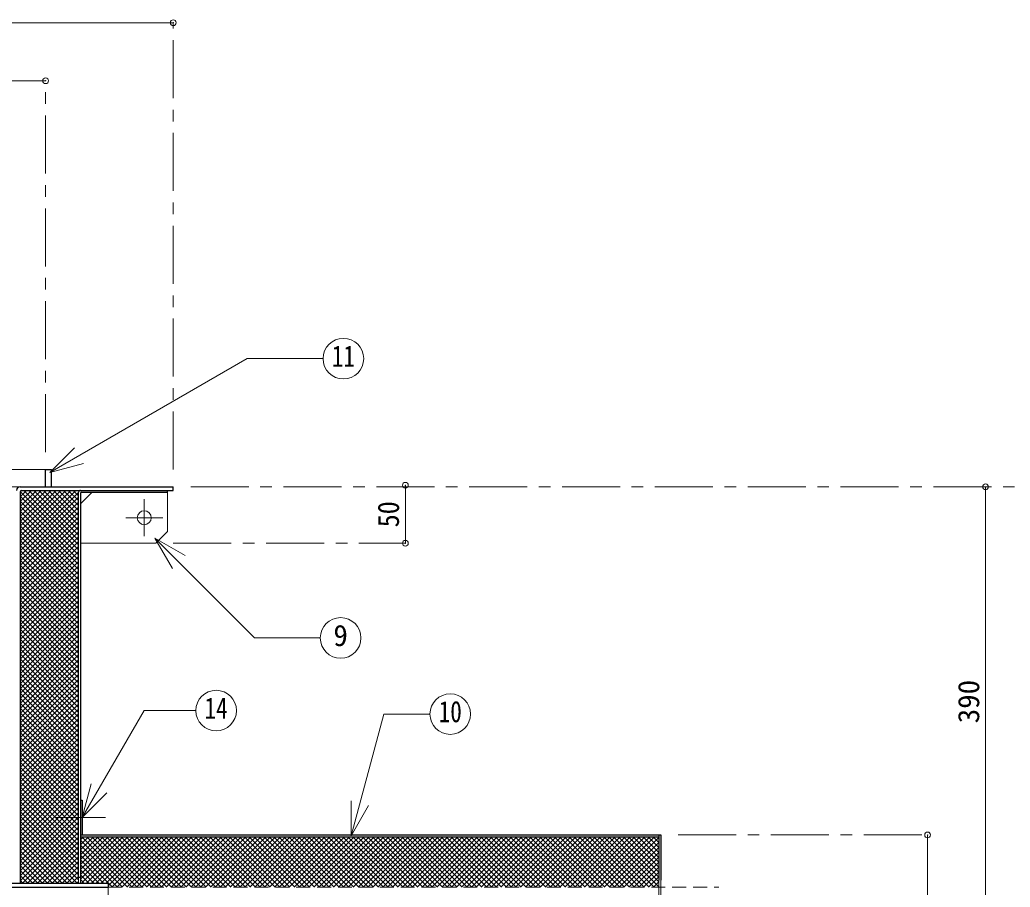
# Model space of a CAD drawing. Units: millimetres at full size, sheet at 1:10. Extents: x -2114 to 1936, y -1399 to 1411.
# Drawn here: x -363 to 490, y -424 to 324 of the extents above; entities that cross this region are included whole.
import ezdxf
from ezdxf.enums import TextEntityAlignment as Align

# ---------------------------------------------------------------- set-up
doc = ezdxf.new("R2010")
doc.units = ezdxf.units.MM
doc.header["$LTSCALE"] = 10
doc.header["$PDMODE"] = 32
doc.header["$PDSIZE"] = 5
doc.linetypes.add('CHAIN1', pattern=[8, 5, -1, 1, -1])
doc.linetypes.add('DASHED1', pattern=[1.8, 1.2, -0.6])
doc.layers.add('0-0_ﾚｲﾔ1', color=4, linetype='Continuous', lineweight=9)
doc.styles.add('ＭＳ ゴシック', font='')
doc.styles.get('ＭＳ ゴシック').set_extended_font_data('MS Gothic')

msp = doc.modelspace()

# ---------------------------------------------------------------- linework, layer by layer
at = {"layer": '0-0_ﾚｲﾔ1'}
for p, q in [((-1200.92, 321.36), (-230.92, 321.36)), ((-340.92, 271.36), (-1090.92, 271.36)), ((-1090.92, -63.64), (-340.92, -63.64)), ((-1068.92, -78.64), (-362.92, -78.64)), ((-362.92, -129.58), (-314.98, -81.64)), ((-362.92, -125.33), (-319.22, -81.64)), ((-362.92, -121.09), (-323.47, -81.64)), ((-362.92, -116.85), (-327.71, -81.64)), ((-362.92, -112.61), (-331.95, -81.64)), ((-362.92, -108.36), (-336.19, -81.64)), ((-362.92, -104.12), (-340.44, -81.64)), ((-362.92, -99.88), (-344.68, -81.64)), ((-362.92, -95.64), (-348.92, -81.64)), ((-362.92, -91.39), (-353.17, -81.64)), ((-362.92, -87.15), (-357.41, -81.64)), ((-362.92, -133.82), (-312.52, -83.42)), ((-362.9, -82.89), (-361.67, -81.66)), ((-362.84, -82.64), (-312.52, -132.96)), ((-359.6, -81.64), (-312.52, -128.71)), ((-355.36, -81.64), (-312.52, -124.47)), ((-351.11, -81.64), (-312.52, -120.23)), ((-346.87, -81.64), (-312.52, -115.98)), ((-342.63, -81.64), (-312.52, -111.74)), ((-338.39, -81.64), (-312.52, -107.5)), ((-334.14, -81.64), (-312.52, -103.26)), ((-329.9, -81.64), (-312.52, -99.01)), ((-325.66, -81.64), (-312.52, -94.77)), ((-321.41, -81.64), (-312.52, -90.53)), ((-317.17, -81.64), (-312.52, -86.29)), ((-312.93, -81.64), (-312.24, -82.33)), ((-30.92, -77.24), (-30.92, -127.24)), ((469.08, -78.64), (469.08, -468.64)), ((-362.92, -86.8), (-312.52, -137.2)), ((-362.92, -138.06), (-312.52, -87.66)), ((-362.92, -91.04), (-312.52, -141.44)), ((-362.92, -142.3), (-312.52, -91.9)), ((-362.92, -95.28), (-312.52, -145.68)), ((-362.92, -146.55), (-312.52, -96.15)), ((-362.92, -99.53), (-312.52, -149.93)), ((-362.92, -150.79), (-312.52, -100.39)), ((-362.92, -103.77), (-312.52, -154.17)), ((-362.92, -155.03), (-312.52, -104.63)), ((-362.92, -108.01), (-312.52, -158.41)), ((-362.92, -159.28), (-312.52, -108.88)), ((-362.92, -112.25), (-312.52, -162.65)), ((-362.92, -163.52), (-312.52, -113.12)), ((-362.92, -116.5), (-312.52, -166.9)), ((-362.92, -167.76), (-312.52, -117.36)), ((-362.92, -120.74), (-312.52, -171.14)), ((-362.92, -172), (-312.52, -121.6)), ((-362.92, -124.98), (-312.52, -175.38)), ((-362.92, -176.25), (-312.52, -125.85)), ((-362.92, -129.22), (-312.52, -179.62)), ((-362.92, -180.49), (-312.52, -130.09)), ((-362.92, -133.47), (-312.52, -183.87)), ((-362.92, -184.73), (-312.52, -134.33)), ((-362.92, -137.71), (-312.52, -188.11)), ((-362.92, -188.97), (-312.52, -138.57)), ((-362.92, -141.95), (-312.52, -192.35)), ((-362.92, -193.22), (-312.52, -142.82)), ((-362.92, -146.2), (-312.52, -196.6)), ((-362.92, -197.46), (-312.52, -147.06)), ((-362.92, -150.44), (-312.52, -200.84)), ((-362.92, -201.7), (-312.52, -151.3)), ((-362.92, -154.68), (-312.52, -205.08)), ((-362.92, -205.94), (-312.52, -155.54)), ((-362.92, -158.92), (-312.52, -209.32)), ((-362.92, -210.19), (-312.52, -159.79)), ((-362.92, -163.17), (-312.52, -213.57)), ((-362.92, -214.43), (-312.52, -164.03)), ((-362.92, -167.41), (-312.52, -217.81)), ((-362.92, -218.67), (-312.52, -168.27)), ((-362.92, -171.65), (-312.52, -222.05)), ((-362.92, -222.91), (-312.52, -172.51)), ((-362.92, -175.89), (-312.52, -226.29)), ((-362.92, -227.16), (-312.52, -176.76)), ((-362.92, -180.14), (-312.52, -230.54)), ((-362.92, -231.4), (-312.52, -181)), ((-362.92, -184.38), (-312.52, -234.78)), ((-362.92, -235.64), (-312.52, -185.24)), ((-362.92, -188.62), (-312.52, -239.02)), ((-362.92, -239.89), (-312.52, -189.49)), ((-362.92, -192.86), (-312.52, -243.26)), ((-362.92, -244.13), (-312.52, -193.73)), ((-362.92, -197.11), (-312.52, -247.51)), ((-362.92, -248.37), (-312.52, -197.97)), ((-362.92, -201.35), (-312.52, -251.75)), ((-362.92, -252.61), (-312.52, -202.21)), ((-362.92, -205.59), (-312.52, -255.99)), ((-362.92, -256.86), (-312.52, -206.46)), ((-362.92, -209.83), (-312.52, -260.23)), ((-362.92, -261.1), (-312.52, -210.7)), ((-362.92, -214.08), (-312.52, -264.48)), ((-362.92, -265.34), (-312.52, -214.94)), ((-362.92, -218.32), (-312.52, -268.72)), ((-362.92, -269.58), (-312.52, -219.18)), ((-362.92, -222.56), (-312.52, -272.96)), ((-362.92, -273.83), (-312.52, -223.43)), ((-362.92, -226.81), (-312.52, -277.21)), ((-362.92, -278.07), (-312.52, -227.67)), ((-362.92, -231.05), (-312.52, -281.45)), ((-362.92, -282.31), (-312.52, -231.91)), ((-362.92, -235.29), (-312.52, -285.69)), ((-362.92, -286.55), (-312.52, -236.15)), ((-362.92, -239.53), (-312.52, -289.93)), ((-362.92, -290.8), (-312.52, -240.4)), ((-362.92, -243.78), (-312.52, -294.18)), ((-362.92, -295.04), (-312.52, -244.64)), ((-362.92, -248.02), (-312.52, -298.42)), ((-362.92, -299.28), (-312.52, -248.88)), ((-362.92, -252.26), (-312.52, -302.66)), ((-362.92, -303.52), (-312.52, -253.12)), ((-362.92, -256.5), (-312.52, -306.9)), ((-362.92, -307.77), (-312.52, -257.37)), ((-362.92, -260.75), (-312.52, -311.15)), ((-362.92, -312.01), (-312.52, -261.61)), ((-362.92, -264.99), (-312.52, -315.39)), ((-362.92, -316.25), (-312.52, -265.85)), ((-362.92, -269.23), (-312.52, -319.63)), ((-362.92, -320.5), (-312.52, -270.1)), ((-362.92, -273.47), (-312.52, -323.87)), ((-362.92, -324.74), (-312.52, -274.34)), ((-362.92, -277.72), (-312.52, -328.12)), ((-362.92, -328.98), (-312.52, -278.58)), ((-362.92, -281.96), (-312.52, -332.36)), ((-362.92, -333.22), (-312.52, -282.82)), ((-362.92, -286.2), (-312.52, -336.6)), ((-362.92, -337.47), (-312.52, -287.07)), ((-362.92, -290.44), (-312.52, -340.84)), ((-362.92, -341.71), (-312.52, -291.31)), ((-362.92, -294.69), (-312.52, -345.09)), ((-362.92, -345.95), (-312.52, -295.55)), ((-362.92, -298.93), (-312.52, -349.33)), ((-362.92, -350.19), (-312.52, -299.79)), ((-362.92, -303.17), (-312.52, -353.57)), ((-362.92, -354.44), (-312.52, -304.04)), ((-362.92, -307.42), (-312.52, -357.82)), ((-362.92, -358.68), (-312.52, -308.28)), ((-362.92, -311.66), (-312.52, -362.06)), ((-362.92, -362.92), (-312.52, -312.52)), ((-362.92, -315.9), (-312.52, -366.3)), ((-362.92, -367.16), (-312.52, -316.76)), ((-362.92, -320.14), (-312.52, -370.54)), ((-362.92, -371.41), (-312.52, -321.01)), ((-362.92, -324.39), (-312.52, -374.79)), ((-362.92, -375.65), (-312.52, -325.25)), ((-362.92, -328.63), (-312.52, -379.03)), ((-362.92, -379.89), (-312.52, -329.49)), ((-362.92, -332.87), (-312.52, -383.27)), ((-362.92, -384.13), (-312.52, -333.73)), ((-362.92, -337.11), (-312.52, -387.51)), ((-362.92, -388.38), (-312.52, -337.98)), ((-362.92, -341.36), (-312.52, -391.76)), ((-362.92, -392.62), (-312.52, -342.22)), ((-362.92, -345.6), (-312.52, -396)), ((-362.92, -396.86), (-312.52, -346.46)), ((-362.92, -349.84), (-312.52, -400.24)), ((-362.92, -401.11), (-312.52, -350.71)), ((-362.92, -354.08), (-312.52, -404.48)), ((-362.92, -405.35), (-312.52, -354.95)), ((-362.92, -358.33), (-312.52, -408.73)), ((-362.92, -409.59), (-312.52, -359.19)), ((-362.92, -362.57), (-312.52, -412.97)), ((-362.92, -413.83), (-312.52, -363.43)), ((-362.92, -366.81), (-312.52, -417.21)), ((-362.92, -418.08), (-312.52, -367.68)), ((-362.92, -371.06), (-313.84, -420.14)), ((-362.92, -375.3), (-318.08, -420.14)), ((-360.74, -420.14), (-312.52, -371.92)), ((-362.92, -379.54), (-322.33, -420.14)), ((-362.92, -383.78), (-326.57, -420.14)), ((-356.5, -420.14), (-312.52, -376.16)), ((-352.25, -420.14), (-312.52, -380.4)), ((-310.92, -382.89), (-308.27, -380.24)), ((-310.92, -387.13), (-304.02, -380.24)), ((-310.92, -391.38), (-299.78, -380.24)), ((-310.92, -395.62), (-295.54, -380.24)), ((-310.92, -399.86), (-291.3, -380.24)), ((-310.92, -404.11), (-287.05, -380.24)), ((-310.92, -408.35), (-282.81, -380.24)), ((-310.92, -412.59), (-278.57, -380.24)), ((-310.92, -416.83), (-274.32, -380.24)), ((-310.92, -383.21), (-270.49, -423.64)), ((-309.98, -420.14), (-270.08, -380.24)), ((-309.65, -380.24), (-266.25, -423.64)), ((-305.74, -420.14), (-265.84, -380.24)), ((-305.41, -380.24), (-262.01, -423.64)), ((-301.5, -420.14), (-261.6, -380.24)), ((-301.17, -380.24), (-257.77, -423.64)), ((-297.25, -420.14), (-257.35, -380.24)), ((-296.92, -380.24), (-253.52, -423.64)), ((-293.01, -420.14), (-253.11, -380.24)), ((-292.68, -380.24), (-249.28, -423.64)), ((-288.77, -420.14), (-248.87, -380.24)), ((-288.44, -380.24), (-245.04, -423.64)), ((-286.92, -422.53), (-244.63, -380.24)), ((-284.2, -380.24), (-240.8, -423.64)), ((-283.78, -423.64), (-240.38, -380.24)), ((-279.95, -380.24), (-236.55, -423.64)), ((-279.54, -423.64), (-236.14, -380.24)), ((-275.71, -380.24), (-232.31, -423.64)), ((-275.3, -423.64), (-231.9, -380.24)), ((-271.47, -380.24), (-228.07, -423.64)), ((-271.06, -423.64), (-227.66, -380.24)), ((-267.23, -380.24), (-223.83, -423.64)), ((-266.81, -423.64), (-223.41, -380.24)), ((-262.98, -380.24), (-219.58, -423.64)), ((-262.57, -423.64), (-219.17, -380.24)), ((-258.74, -380.24), (-215.34, -423.64)), ((-258.33, -423.64), (-214.93, -380.24)), ((-254.5, -380.24), (-211.1, -423.64)), ((-254.09, -423.64), (-210.69, -380.24)), ((-250.26, -380.24), (-206.86, -423.64)), ((-249.84, -423.64), (-206.44, -380.24)), ((-246.01, -380.24), (-202.61, -423.64)), ((-245.6, -423.64), (-202.2, -380.24)), ((-241.77, -380.24), (-198.37, -423.64)), ((-241.36, -423.64), (-197.96, -380.24)), ((-237.53, -380.24), (-194.13, -423.64)), ((-237.11, -423.64), (-193.71, -380.24)), ((-233.28, -380.24), (-189.88, -423.64)), ((-232.87, -423.64), (-189.47, -380.24)), ((-229.04, -380.24), (-185.64, -423.64)), ((-228.63, -423.64), (-185.23, -380.24)), ((-224.8, -380.24), (-181.4, -423.64)), ((-224.39, -423.64), (-180.99, -380.24)), ((-220.56, -380.24), (-177.16, -423.64)), ((-220.14, -423.64), (-176.74, -380.24)), ((-216.31, -380.24), (-172.91, -423.64)), ((-215.9, -423.64), (-172.5, -380.24)), ((-212.07, -380.24), (-168.67, -423.64)), ((-211.66, -423.64), (-168.26, -380.24)), ((-207.83, -380.24), (-164.43, -423.64)), ((-207.42, -423.64), (-164.02, -380.24)), ((-203.59, -380.24), (-160.19, -423.64)), ((-203.17, -423.64), (-159.77, -380.24)), ((-199.34, -380.24), (-155.94, -423.64)), ((-198.93, -423.64), (-155.53, -380.24)), ((-195.1, -380.24), (-151.7, -423.64)), ((-194.69, -423.64), (-151.29, -380.24)), ((-190.86, -380.24), (-147.46, -423.64)), ((-190.45, -423.64), (-147.05, -380.24)), ((-186.62, -380.24), (-143.22, -423.64)), ((-186.2, -423.64), (-142.8, -380.24)), ((-182.37, -380.24), (-138.97, -423.64)), ((-181.96, -423.64), (-138.56, -380.24)), ((-178.13, -380.24), (-134.73, -423.64)), ((-177.72, -423.64), (-134.32, -380.24)), ((-173.89, -380.24), (-130.49, -423.64)), ((-173.47, -423.64), (-130.07, -380.24)), ((-169.65, -380.24), (-126.25, -423.64)), ((-169.23, -423.64), (-125.83, -380.24)), ((-165.4, -380.24), (-122, -423.64)), ((-164.99, -423.64), (-121.59, -380.24)), ((-161.16, -380.24), (-117.76, -423.64)), ((-160.75, -423.64), (-117.35, -380.24)), ((-156.92, -380.24), (-113.52, -423.64)), ((-156.5, -423.64), (-113.1, -380.24)), ((-152.67, -380.24), (-109.27, -423.64)), ((-152.26, -423.64), (-108.86, -380.24)), ((-148.43, -380.24), (-105.03, -423.64)), ((-148.02, -423.64), (-104.62, -380.24)), ((-144.19, -380.24), (-100.79, -423.64)), ((-143.78, -423.64), (-100.38, -380.24)), ((-139.95, -380.24), (-96.55, -423.64)), ((-139.53, -423.64), (-96.13, -380.24)), ((-135.7, -380.24), (-92.3, -423.64)), ((-135.29, -423.64), (-91.89, -380.24)), ((-131.46, -380.24), (-88.06, -423.64)), ((-131.05, -423.64), (-87.65, -380.24)), ((-127.22, -380.24), (-83.82, -423.64)), ((-126.81, -423.64), (-83.41, -380.24)), ((-122.98, -380.24), (-79.58, -423.64)), ((-122.56, -423.64), (-79.16, -380.24)), ((-118.73, -380.24), (-75.33, -423.64)), ((-118.32, -423.64), (-74.92, -380.24)), ((-114.49, -380.24), (-71.09, -423.64)), ((-114.08, -423.64), (-70.68, -380.24)), ((-110.25, -380.24), (-66.85, -423.64)), ((-109.84, -423.64), (-66.44, -380.24)), ((-106.01, -380.24), (-62.61, -423.64)), ((-105.59, -423.64), (-62.19, -380.24)), ((-101.76, -380.24), (-58.36, -423.64)), ((-101.35, -423.64), (-57.95, -380.24)), ((-97.52, -380.24), (-54.12, -423.64)), ((-97.11, -423.64), (-53.71, -380.24)), ((-93.28, -380.24), (-49.88, -423.64)), ((-92.86, -423.64), (-49.46, -380.24)), ((-89.03, -380.24), (-45.63, -423.64)), ((-88.62, -423.64), (-45.22, -380.24)), ((-84.79, -380.24), (-41.39, -423.64)), ((-84.38, -423.64), (-40.98, -380.24)), ((-80.55, -380.24), (-37.15, -423.64)), ((-80.14, -423.64), (-36.74, -380.24)), ((-76.31, -380.24), (-32.91, -423.64)), ((-75.89, -423.64), (-32.49, -380.24)), ((-72.06, -380.24), (-28.66, -423.64)), ((-71.65, -423.64), (-28.25, -380.24)), ((-67.82, -380.24), (-24.42, -423.64)), ((-67.41, -423.64), (-24.01, -380.24)), ((-63.58, -380.24), (-20.18, -423.64)), ((-63.17, -423.64), (-19.77, -380.24)), ((-59.34, -380.24), (-15.94, -423.64)), ((-58.92, -423.64), (-15.52, -380.24)), ((-55.09, -380.24), (-11.69, -423.64)), ((-54.68, -423.64), (-11.28, -380.24)), ((-50.85, -380.24), (-7.45, -423.64)), ((-50.44, -423.64), (-7.04, -380.24)), ((-46.61, -380.24), (-3.21, -423.64)), ((-46.2, -423.64), (-2.8, -380.24)), ((-42.37, -380.24), (1.03, -423.64)), ((-41.95, -423.64), (1.45, -380.24)), ((-38.12, -380.24), (5.28, -423.64)), ((-37.71, -423.64), (5.69, -380.24)), ((-33.88, -380.24), (9.52, -423.64)), ((-33.47, -423.64), (9.93, -380.24)), ((-29.64, -380.24), (13.76, -423.64)), ((-29.23, -423.64), (14.17, -380.24)), ((-25.4, -380.24), (18, -423.64)), ((-24.98, -423.64), (18.42, -380.24)), ((-21.15, -380.24), (22.25, -423.64)), ((-20.74, -423.64), (22.66, -380.24)), ((-16.91, -380.24), (26.49, -423.64)), ((-16.5, -423.64), (26.9, -380.24)), ((-12.67, -380.24), (30.73, -423.64)), ((-12.25, -423.64), (31.15, -380.24)), ((-8.42, -380.24), (34.98, -423.64)), ((-8.01, -423.64), (35.39, -380.24)), ((-4.18, -380.24), (39.22, -423.64)), ((-3.77, -423.64), (39.63, -380.24)), ((0.06, -380.24), (43.46, -423.64)), ((0.47, -423.64), (43.87, -380.24)), ((4.3, -380.24), (47.7, -423.64)), ((4.72, -423.64), (48.12, -380.24)), ((8.55, -380.24), (51.95, -423.64)), ((8.96, -423.64), (52.36, -380.24)), ((12.79, -380.24), (56.19, -423.64)), ((13.2, -423.64), (56.6, -380.24)), ((17.03, -380.24), (60.43, -423.64)), ((17.44, -423.64), (60.84, -380.24)), ((21.27, -380.24), (64.67, -423.64)), ((21.69, -423.64), (65.09, -380.24)), ((25.52, -380.24), (68.92, -423.64)), ((25.93, -423.64), (69.33, -380.24)), ((29.76, -380.24), (73.16, -423.64)), ((30.17, -423.64), (73.57, -380.24)), ((34, -380.24), (77.4, -423.64)), ((34.41, -423.64), (77.81, -380.24)), ((38.24, -380.24), (81.64, -423.64)), ((38.66, -423.64), (82.06, -380.24)), ((42.49, -380.24), (85.89, -423.64)), ((42.9, -423.64), (86.3, -380.24)), ((46.73, -380.24), (90.13, -423.64)), ((47.14, -423.64), (90.54, -380.24)), ((50.97, -380.24), (94.37, -423.64)), ((51.39, -423.64), (94.79, -380.24)), ((55.21, -380.24), (98.61, -423.64)), ((55.63, -423.64), (99.03, -380.24)), ((59.46, -380.24), (102.86, -423.64)), ((59.87, -423.64), (103.27, -380.24)), ((63.7, -380.24), (107.1, -423.64)), ((64.11, -423.64), (107.51, -380.24)), ((67.94, -380.24), (111.34, -423.64)), ((68.36, -423.64), (111.76, -380.24)), ((72.19, -380.24), (115.59, -423.64)), ((72.6, -423.64), (116, -380.24)), ((76.43, -380.24), (119.83, -423.64)), ((76.84, -423.64), (120.24, -380.24)), ((80.67, -380.24), (124.07, -423.64)), ((81.08, -423.64), (124.48, -380.24)), ((84.91, -380.24), (128.31, -423.64)), ((85.33, -423.64), (128.73, -380.24)), ((89.16, -380.24), (132.56, -423.64)), ((89.57, -423.64), (132.97, -380.24)), ((93.4, -380.24), (136.8, -423.64)), ((93.81, -423.64), (137.21, -380.24)), ((97.64, -380.24), (141.04, -423.64)), ((98.05, -423.64), (141.45, -380.24)), ((101.88, -380.24), (145.28, -423.64)), ((102.3, -423.64), (145.7, -380.24)), ((106.13, -380.24), (149.53, -423.64)), ((106.54, -423.64), (149.94, -380.24)), ((110.37, -380.24), (153.77, -423.64)), ((110.78, -423.64), (154.18, -380.24)), ((114.61, -380.24), (158.01, -423.64)), ((115.02, -423.64), (158.42, -380.24)), ((118.85, -380.24), (162.25, -423.64)), ((119.27, -423.64), (162.67, -380.24)), ((123.1, -380.24), (166.5, -423.64)), ((123.51, -423.64), (166.91, -380.24)), ((127.34, -380.24), (170.74, -423.64)), ((127.75, -423.64), (171.15, -380.24)), ((131.58, -380.24), (174.98, -423.64)), ((132, -423.64), (175.4, -380.24)), ((135.83, -380.24), (179.23, -423.64)), ((136.24, -423.64), (179.64, -380.24)), ((140.07, -380.24), (183.47, -423.64)), ((140.48, -423.64), (183.88, -380.24)), ((144.31, -380.24), (187.48, -423.4)), ((144.72, -423.64), (187.48, -380.88)), ((148.55, -380.24), (187.48, -419.16)), ((152.8, -380.24), (187.48, -414.92)), ((157.04, -380.24), (187.48, -410.68)), ((161.28, -380.24), (187.48, -406.43)), ((165.52, -380.24), (187.48, -402.19)), ((169.77, -380.24), (187.48, -397.95)), ((174.01, -380.24), (187.48, -393.71)), ((178.25, -380.24), (187.48, -389.46)), ((182.49, -380.24), (187.48, -385.22)), ((186.74, -380.24), (187.48, -380.98)), ((419.08, -378.64), (419.08, -558.64)), ((-362.92, -388.03), (-330.81, -420.14)), ((-362.92, -392.27), (-335.05, -420.14)), ((-348.01, -420.14), (-312.52, -384.65)), ((-343.77, -420.14), (-312.52, -388.89)), ((-310.92, -387.45), (-274.74, -423.64)), ((-310.92, -391.69), (-278.98, -423.64)), ((148.97, -423.64), (187.48, -385.12)), ((153.21, -423.64), (187.48, -389.37)), ((-362.92, -396.51), (-339.3, -420.14)), ((-362.92, -400.75), (-343.54, -420.14)), ((-339.53, -420.14), (-312.52, -393.13)), ((-335.28, -420.14), (-312.52, -397.37)), ((-310.92, -395.94), (-283.22, -423.64)), ((-310.92, -400.18), (-290.97, -420.14)), ((157.45, -423.64), (187.48, -393.61)), ((161.69, -423.64), (187.48, -397.85)), ((-362.92, -405), (-347.78, -420.14)), ((-362.92, -409.24), (-352.02, -420.14)), ((-331.04, -420.14), (-312.52, -401.62)), ((-326.8, -420.14), (-312.52, -405.86)), ((-310.92, -404.42), (-295.21, -420.14)), ((-310.92, -408.67), (-299.45, -420.14)), ((165.94, -423.64), (187.48, -402.09)), ((170.18, -423.64), (187.48, -406.34)), ((-362.92, -413.48), (-356.27, -420.14)), ((-362.92, -417.72), (-360.51, -420.14)), ((-322.56, -420.14), (-312.52, -410.1)), ((-318.31, -420.14), (-312.52, -414.35)), ((-310.92, -412.91), (-303.69, -420.14)), ((-310.92, -417.15), (-307.94, -420.14)), ((174.42, -423.64), (187.48, -410.58)), ((178.66, -423.64), (187.48, -414.82)), ((-314.07, -420.14), (-312.52, -418.59)), ((182.91, -423.64), (187.48, -419.07)), ((187.15, -423.64), (187.48, -423.31))]:
    msp.add_line(p, q, dxfattribs=at)
at = {"layer": '0-0_ﾚｲﾔ1', "linetype": 'CHAIN1'}
for p, q in [((-230.92, -63.64), (-230.92, 321.36)), ((-340.92, -48.64), (-340.92, 271.36)), ((-215.92, -78.64), (619.08, -78.64)), ((-255.92, -121.24), (-255.92, -89.24)), ((-271.92, -105.24), (-239.92, -105.24)), ((-230.92, -127.24), (-30.92, -127.24)), ((-332.52, -363.64), (-289.32, -363.64)), ((204.08, -378.64), (419.08, -378.64))]:
    msp.add_line(p, q, dxfattribs=at)
at = {"layer": '0-0_ﾚｲﾔ1', "color": 7, "lineweight": 18}
for p, q in [((-337.32, -66.27), (-167.39, 31.84)), ((-167.39, 31.84), (-101.85, 31.84)), ((-337.32, -66.27), (-316.11, -45.06)), ((-337.32, -66.27), (-308.34, -58.51)), ((-300.92, -83.24), (-310.92, -93.24)), ((-246.72, -122.93), (-160.8, -208.86)), ((-246.72, -122.93), (-231.72, -148.91)), ((-246.72, -122.93), (-220.74, -137.93)), ((-160.8, -208.86), (-104.2, -208.86)), ((-309.32, -363.64), (-256.11, -271.46)), ((-256.11, -271.46), (-211.5, -271.46)), ((-77.58, -379.33), (-49.48, -274.45)), ((-49.48, -274.45), (-9.73, -274.45)), ((-309.32, -363.64), (-301.56, -334.66)), ((-309.32, -363.64), (-288.11, -342.42)), ((-77.58, -379.33), (-77.58, -349.33)), ((-77.58, -379.33), (-62.58, -353.35)), ((-312.52, -415.14), (-312.52, -420.14)), ((-310.92, -415.14), (-310.92, -420.14)), ((187.48, -519.64), (187.48, -417.64)), ((189.08, -519.64), (189.08, -417.64)), ((-286.92, -423.64), (-286.92, -513.64))]:
    msp.add_line(p, q, dxfattribs=at)
at = {"layer": '0-0_ﾚｲﾔ1', "color": 5, "lineweight": 25}
for p, q in [((-340.92, -63.64), (-335.92, -63.64)), ((-340.92, -78.64), (-340.92, -63.64)), ((-335.92, -78.64), (-335.92, -63.64)), ((-362.92, -78.64), (-230.92, -78.64)), ((-362.92, -83.14), (-362.92, -420.14)), ((-361.42, -81.64), (-230.92, -81.64)), ((-312.52, -415.14), (-312.52, -83.24)), ((-310.92, -84.04), (-310.92, -415.14)), ((-310.12, -83.24), (-235.92, -83.24)), ((-235.92, -83.24), (-235.92, -81.64)), ((-230.92, -81.64), (-230.92, -78.64)), ((-310.92, -348.64), (-309.32, -348.64)), ((-309.32, -348.64), (-309.32, -378.64)), ((-310.92, -378.64), (189.08, -378.64)), ((-310.92, -380.24), (187.48, -380.24)), ((187.48, -378.64), (187.48, -417.64)), ((189.08, -378.64), (189.08, -417.64)), ((-312.52, -415.14), (-310.92, -415.14)), ((-375.92, -423.64), (-286.92, -423.64)), ((-370.92, -420.14), (-286.92, -420.14)), ((-286.92, -420.14), (-286.92, -423.64))]:
    msp.add_line(p, q, dxfattribs=at)
at = {"layer": '0-0_ﾚｲﾔ1', "linetype": 'DASHED1'}
msp.add_line((-286.92, -423.64), (239.08, -423.64), dxfattribs=at)
at = {"layer": '0-0_ﾚｲﾔ1', "color": 7, "lineweight": 18}
msp.add_lwpolyline([(-235.92, -83.24), (-235.92, -117.24), (-245.92, -127.24), (-310.92, -127.24)], dxfattribs=at)
for centre, radius in [((-84.35, 31.84), 17.5), ((-255.92, -105.24), 6), ((-86.7, -208.86), 17.5), ((-194, -271.46), 17.5), ((7.77, -274.45), 17.5)]:
    msp.add_circle(centre, radius, dxfattribs=at)
at = {"layer": '0-0_ﾚｲﾔ1', "color": 5, "lineweight": 25}
for centre, radius in [((-362.92, -81.64), 3), ((-361.42, -83.14), 1.5), ((-310.92, -83.24), 1.6), ((-310.12, -84.04), 0.8)]:
    msp.add_arc(centre, radius, 90, 180, dxfattribs=at)
at = {"layer": '0-0_ﾚｲﾔ1', "color": 1}
for p in [(-230.92, 321.36), (-340.92, 271.36), (-30.92, -77.24), (469.08, -78.64), (-30.92, -127.24), (419.08, -378.64)]:
    msp.add_point(p, dxfattribs=at)

# ---------------------------------------------------------------- texts
at = {"layer": '0-0_ﾚｲﾔ1', "color": 7, "style": 'ＭＳ ゴシック', "width": 0.8}
for s, p in [('11', (-94.35, 19.34)), ('14', (-204, -283.96)), ('10', (-2.23, -286.95))]:
    msp.add_text(s, height=18.33, dxfattribs=at).set_placement(p, align=Align.BOTTOM_LEFT)
at = {"layer": '0-0_ﾚｲﾔ1', "color": 7, "style": 'ＭＳ ゴシック', "width": 0.9}
msp.add_text('50', height=18.33, rotation=90, dxfattribs=at).set_placement((-30.92, -113.49), align=Align.BOTTOM_LEFT)
at = {"layer": '0-0_ﾚｲﾔ1', "color": 7, "style": 'ＭＳ ゴシック'}
msp.add_text('9', height=18.33, dxfattribs=at).set_placement((-92.95, -221.36), align=Align.BOTTOM_LEFT)
msp.add_text('390', height=18.33, rotation=90, dxfattribs=at).set_placement((469.08, -282.39), align=Align.BOTTOM_LEFT)

doc.saveas('drawing.dxf')
